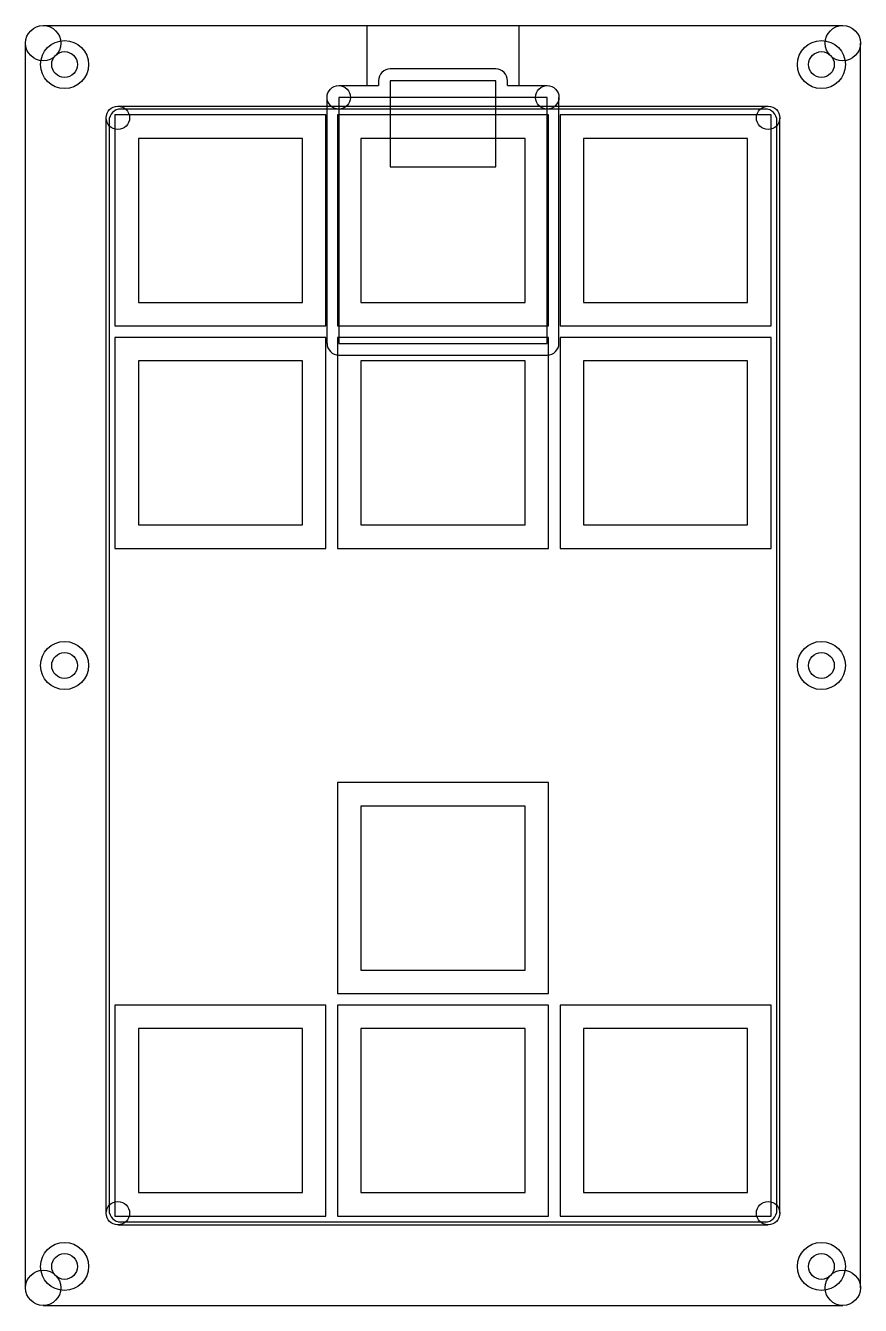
# Model space of a CAD drawing. Header units: millimetres. Extents: x 43 to 115, y -142 to -32.
import ezdxf

# ---------------------------------------------------------------- set-up
doc = ezdxf.new("R2010")
doc.units = ezdxf.units.MM

msp = doc.modelspace()

# ---------------------------------------------------------------- linework, layer by layer
for p, q in [((44.875, -32.375), (113.125, -32.375)), ((72.5, -32.375), (72.5, -37.5)), ((85.5, -37.5), (85.5, -32.375)), ((43.375, -140.125), (43.375, -33.875)), ((114.625, -140.125), (114.625, -33.875)), ((73.5, -37.0785), (73.5, -37.5)), ((83.5, -36.0785), (74.5, -36.0785)), ((83.5, -37.0785), (74.5, -37.0785)), ((74.5, -37.0785), (74.5, -44.4285)), ((83.5, -44.4285), (83.5, -37.0785)), ((84.5, -37.5), (84.5, -37.0785)), ((70.1, -37.5), (73.5, -37.5)), ((84.5, -37.5), (87.9, -37.5)), ((51.25, -39.25), (106.75, -39.25)), ((69.1, -59.5), (69.1, -38.5)), ((87.9, -38.5), (70.1, -38.5)), ((70.1, -38.5), (70.1, -59.5)), ((87.9, -59.5), (87.9, -38.5)), ((88.9, -59.5), (88.9, -38.5)), ((50.25, -133.75), (50.25, -40.25)), ((69, -40), (51, -40)), ((51, -40), (51, -58)), ((106.5, -39.5), (51.5, -39.5)), ((69, -58), (69, -40)), ((88, -40), (70, -40)), ((70, -40), (70, -58)), ((88, -58), (88, -40)), ((107, -40), (89, -40)), ((89, -40), (89, -58)), ((107, -58), (107, -40)), ((107.75, -133.75), (107.75, -40.25)), ((50.5, -40.5), (50.5, -133.5)), ((107.5, -133.5), (107.5, -40.5)), ((67, -42), (53, -42)), ((53, -42), (53, -56)), ((67, -56), (67, -42)), ((86, -42), (72, -42)), ((72, -42), (72, -56)), ((86, -56), (86, -42)), ((105, -42), (91, -42)), ((91, -42), (91, -56)), ((105, -56), (105, -42)), ((74.5, -44.4285), (83.5, -44.4285)), ((53, -56), (67, -56)), ((72, -56), (86, -56)), ((91, -56), (105, -56)), ((51, -58), (69, -58)), ((70, -58), (88, -58)), ((89, -58), (107, -58)), ((69, -59), (51, -59)), ((51, -59), (51, -77)), ((69, -77), (69, -59)), ((88, -59), (70, -59)), ((70, -59), (70, -77)), ((70.1, -59.5), (87.9, -59.5)), ((88, -77), (88, -59)), ((107, -59), (89, -59)), ((89, -59), (89, -77)), ((107, -77), (107, -59)), ((67, -61), (53, -61)), ((53, -61), (53, -75)), ((67, -75), (67, -61)), ((70.1, -60.5), (87.9, -60.5)), ((86, -61), (72, -61)), ((72, -61), (72, -75)), ((86, -75), (86, -61)), ((105, -61), (91, -61)), ((91, -61), (91, -75)), ((105, -75), (105, -61)), ((53, -75), (67, -75)), ((72, -75), (86, -75)), ((91, -75), (105, -75)), ((51, -77), (69, -77)), ((70, -77), (88, -77)), ((89, -77), (107, -77)), ((88, -97), (70, -97)), ((70, -97), (70, -115)), ((88, -115), (88, -97)), ((86, -99), (72, -99)), ((72, -99), (72, -113)), ((86, -113), (86, -99)), ((72, -113), (86, -113)), ((70, -115), (88, -115)), ((69, -116), (51, -116)), ((51, -116), (51, -134)), ((69, -134), (69, -116)), ((88, -116), (70, -116)), ((70, -116), (70, -134)), ((88, -134), (88, -116)), ((107, -116), (89, -116)), ((89, -116), (89, -134)), ((107, -134), (107, -116)), ((67, -118), (53, -118)), ((53, -118), (53, -132)), ((67, -132), (67, -118)), ((86, -118), (72, -118)), ((72, -118), (72, -132)), ((86, -132), (86, -118)), ((105, -118), (91, -118)), ((91, -118), (91, -132)), ((105, -132), (105, -118)), ((53, -132), (67, -132)), ((72, -132), (86, -132)), ((91, -132), (105, -132)), ((51, -134), (69, -134)), ((70, -134), (88, -134)), ((89, -134), (107, -134)), ((51.25, -134.75), (106.75, -134.75)), ((51.5, -134.5), (106.5, -134.5)), ((44.875, -141.625), (113.125, -141.625))]:
    msp.add_line(p, q)
for centre, radius in [((46.7, -35.7), 2.05), ((111.3, -35.7), 2.05), ((46.7, -35.7), 1.1), ((111.3, -35.7), 1.1), ((46.7, -87), 2.05), ((111.3, -87), 2.05), ((46.7, -87), 1.1), ((111.3, -87), 1.1), ((46.7, -138.3), 2.05), ((111.3, -138.3), 2.05), ((46.7, -138.3), 1.1), ((111.3, -138.3), 1.1)]:
    msp.add_circle(centre, radius)
for centre, radius, start, end in [((44.875, -33.875), 1.5, 90, 450), ((113.125, -33.875), 1.5, 0, 360), ((74.5, -37.0785), 1, 90, 180), ((83.5, -37.0785), 1, 0, 90), ((70.1, -38.5), 1, 90, 450), ((87.9, -38.5), 1, 0, 360), ((51.25, -40.25), 1, 90, 450), ((106.75, -40.25), 1, 0, 360), ((51.5, -40.5), 1, 90, 180), ((106.5, -40.5), 1, 0, 90), ((70.1, -59.5), 1, 180, 270), ((87.9, -59.5), 1, 270, 360), ((51.25, -133.75), 1, 180, 540), ((106.75, -133.75), 1, 270, 630), ((51.5, -133.5), 1, 180, 270), ((106.5, -133.5), 1, 270, 0), ((44.875, -140.125), 1.5, 180, 540), ((113.125, -140.125), 1.5, 270, 630)]:
    msp.add_arc(centre, radius, start, end)

doc.saveas('drawing.dxf')
